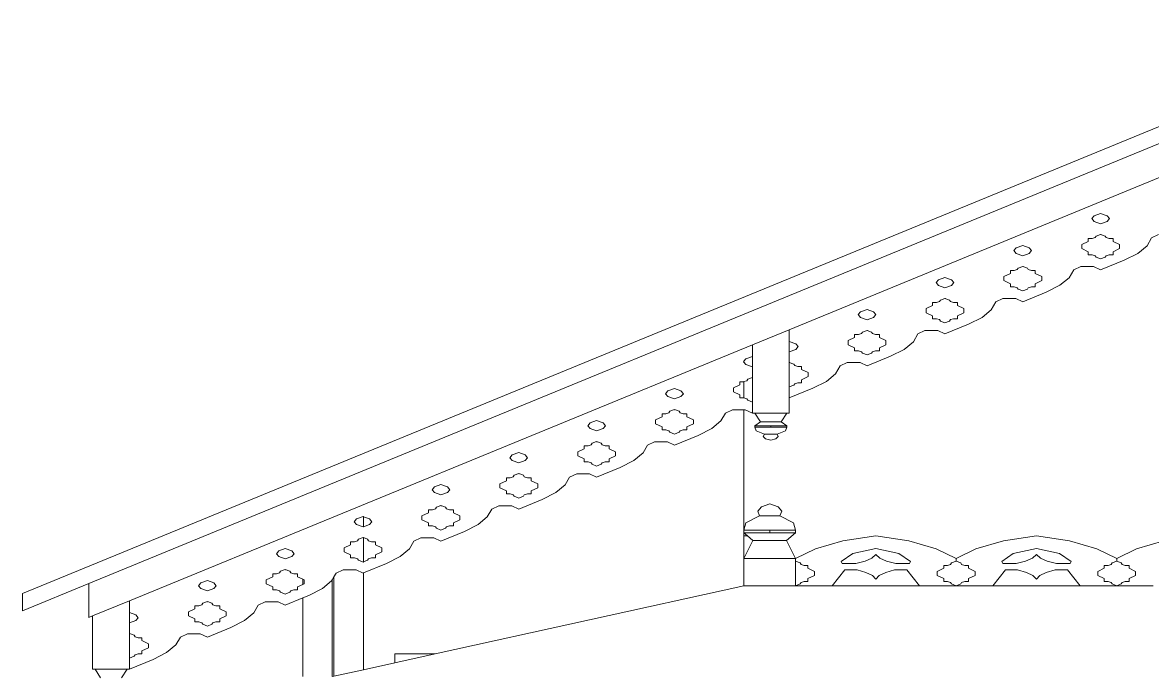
# Model space of a CAD drawing. Header units: inches. Extents: x 16.2 to 49.2, y 7.1 to 20.7.
# Drawn here: x 26.191 to 30.164, y 18.121 to 20.42 of the extents above; entities that cross this region are included whole.
import ezdxf

# ---------------------------------------------------------------- set-up
doc = ezdxf.new("R2010")
doc.units = ezdxf.units.IN
doc.header["$MEASUREMENT"] = 0
doc.layers.add('0inne_gulv', color=252, linetype='Continuous', lineweight=13)

# ---------------------------------------------------------------- blocks, each defined once
blk = doc.blocks.new('DEREK SMALL HOUSE fr')
for p, q in [((-2.6391, 2.2202), (-7.525, 0.2127)), ((-7.2917, 0.2487), (-2.5484, 2.1976)), ((-2.6391, 2.0405), (-4.8294, 1.1406)), ((-3.7654, 1.5311), (-3.7571, 1.5413)), ((-3.7571, 1.521), (-3.7654, 1.5311)), ((-3.7571, 1.5413), (-3.7343, 1.5491)), ((-3.7343, 1.5132), (-3.7571, 1.521)), ((-3.7343, 1.5491), (-3.7114, 1.5413)), ((-3.7114, 1.521), (-3.7343, 1.5132)), ((-3.7114, 1.5413), (-3.7032, 1.5311)), ((-3.7032, 1.5311), (-3.7114, 1.521)), ((-3.7503, 1.4696), (-3.7343, 1.4758)), ((-3.7182, 1.4696), (-3.7343, 1.4758)), ((-3.7326, 1.4751), (-3.7343, 1.4751)), ((-3.5554, 1.4634), (-3.5306, 1.4751)), ((-4.0309, 1.4288), (-4.008, 1.4366)), ((-4.008, 1.4366), (-3.9852, 1.4288)), ((-3.778, 1.4506), (-3.8008, 1.4397)), ((-3.8008, 1.4397), (-3.8008, 1.4255)), ((-3.778, 1.4609), (-3.7644, 1.461)), ((-3.778, 1.4506), (-3.778, 1.4609)), ((-3.7644, 1.461), (-3.7537, 1.4644)), ((-3.7537, 1.4644), (-3.7503, 1.4696)), ((-3.7148, 1.4644), (-3.7182, 1.4696)), ((-3.7041, 1.461), (-3.7148, 1.4644)), ((-3.6906, 1.4609), (-3.7041, 1.461)), ((-3.6906, 1.4506), (-3.6906, 1.4609)), ((-3.6906, 1.4506), (-3.6678, 1.4397)), ((-3.6678, 1.4397), (-3.6678, 1.4255)), ((-3.6036, 1.409), (-3.5711, 1.4355)), ((-3.5711, 1.4355), (-3.5554, 1.4634)), ((-4.0391, 1.4187), (-4.0309, 1.4288)), ((-4.0309, 1.4085), (-4.0391, 1.4187)), ((-4.008, 1.4007), (-4.0309, 1.4085)), ((-3.9852, 1.4085), (-4.008, 1.4007)), ((-3.9852, 1.4288), (-3.9769, 1.4187)), ((-3.9769, 1.4187), (-3.9852, 1.4085)), ((-3.8008, 1.4255), (-3.778, 1.4146)), ((-3.778, 1.4146), (-3.778, 1.4043)), ((-3.778, 1.4043), (-3.7644, 1.4042)), ((-3.7644, 1.4042), (-3.7537, 1.4008)), ((-3.7537, 1.4008), (-3.7503, 1.3956)), ((-3.7503, 1.3956), (-3.7343, 1.3894)), ((-3.7182, 1.3956), (-3.7343, 1.3894)), ((-3.7148, 1.4008), (-3.7182, 1.3956)), ((-3.7041, 1.4042), (-3.7148, 1.4008)), ((-3.6906, 1.4043), (-3.7041, 1.4042)), ((-3.6678, 1.4255), (-3.6906, 1.4146)), ((-3.6906, 1.4146), (-3.6906, 1.4043)), ((-3.6515, 1.3849), (-3.6036, 1.409)), ((-4.0382, 1.3485), (-4.0275, 1.3519)), ((-4.0275, 1.3519), (-4.0241, 1.3571)), ((-4.0241, 1.3571), (-4.008, 1.3633)), ((-3.992, 1.3571), (-4.008, 1.3633)), ((-4.0064, 1.3626), (-4.008, 1.3626)), ((-3.9886, 1.3519), (-3.992, 1.3571)), ((-3.9779, 1.3485), (-3.9886, 1.3519)), ((-3.8449, 1.323), (-3.8291, 1.3509)), ((-3.8291, 1.3509), (-3.8044, 1.3626)), ((-3.8044, 1.3626), (-3.759, 1.3626)), ((-3.759, 1.3626), (-3.7343, 1.3509)), ((-3.6515, 1.3849), (-3.7343, 1.3509)), ((-4.3129, 1.3062), (-4.3047, 1.3164)), ((-4.3047, 1.3164), (-4.2818, 1.3241)), ((-4.2818, 1.3241), (-4.259, 1.3164)), ((-4.259, 1.3164), (-4.2507, 1.3062)), ((-4.0517, 1.3381), (-4.0745, 1.3272)), ((-4.0745, 1.3272), (-4.0745, 1.313)), ((-4.0745, 1.313), (-4.0517, 1.3022)), ((-4.0517, 1.3484), (-4.0382, 1.3485)), ((-4.0517, 1.3381), (-4.0517, 1.3484)), ((-3.9643, 1.3484), (-3.9779, 1.3485)), ((-3.9643, 1.3381), (-3.9643, 1.3484)), ((-3.9643, 1.3381), (-3.9415, 1.3272)), ((-3.9415, 1.313), (-3.9643, 1.3022)), ((-3.9415, 1.3272), (-3.9415, 1.313)), ((-3.8773, 1.2966), (-3.8449, 1.323)), ((-4.3047, 1.296), (-4.3129, 1.3062)), ((-4.2818, 1.2882), (-4.3047, 1.296)), ((-4.259, 1.296), (-4.2818, 1.2882)), ((-4.2507, 1.3062), (-4.259, 1.296)), ((-4.0517, 1.3022), (-4.0517, 1.2918)), ((-4.0517, 1.2918), (-4.0382, 1.2917)), ((-4.0382, 1.2917), (-4.0275, 1.2883)), ((-4.0275, 1.2883), (-4.0241, 1.2831)), ((-4.0241, 1.2831), (-4.008, 1.277)), ((-3.992, 1.2831), (-4.008, 1.277)), ((-3.9253, 1.2724), (-4.008, 1.2384)), ((-3.9886, 1.2883), (-3.992, 1.2831)), ((-3.9779, 1.2917), (-3.9886, 1.2883)), ((-3.9643, 1.2918), (-3.9779, 1.2917)), ((-3.9643, 1.3022), (-3.9643, 1.2918)), ((-3.9253, 1.2724), (-3.8773, 1.2966)), ((-4.3255, 1.2256), (-4.3255, 1.236)), ((-4.3255, 1.236), (-4.3119, 1.236)), ((-4.3119, 1.236), (-4.3013, 1.2394)), ((-4.3013, 1.2394), (-4.2979, 1.2447)), ((-4.2979, 1.2447), (-4.2818, 1.2508)), ((-4.2658, 1.2447), (-4.2818, 1.2508)), ((-4.2802, 1.2502), (-4.2818, 1.2502)), ((-4.2623, 1.2394), (-4.2658, 1.2447)), ((-4.2517, 1.236), (-4.2623, 1.2394)), ((-4.2381, 1.236), (-4.2517, 1.236)), ((-4.2381, 1.2256), (-4.2381, 1.236)), ((-4.1187, 1.2105), (-4.1029, 1.2384)), ((-4.1029, 1.2384), (-4.0782, 1.2502)), ((-4.0782, 1.2502), (-4.0328, 1.2502)), ((-4.0328, 1.2502), (-4.008, 1.2384)), ((-4.5867, 1.1937), (-4.5784, 1.2039)), ((-4.5784, 1.1835), (-4.5867, 1.1937)), ((-4.5784, 1.2039), (-4.5556, 1.2117)), ((-4.5556, 1.2117), (-4.5327, 1.2039)), ((-4.5327, 1.2039), (-4.5245, 1.1937)), ((-4.5245, 1.1937), (-4.5327, 1.1835)), ((-4.3255, 1.2256), (-4.3483, 1.2147)), ((-4.3483, 1.2147), (-4.3483, 1.2005)), ((-4.3483, 1.2005), (-4.3255, 1.1897)), ((-4.2381, 1.2256), (-4.2153, 1.2147)), ((-4.2153, 1.2005), (-4.2381, 1.1897)), ((-4.2153, 1.2147), (-4.2153, 1.2005)), ((-4.1511, 1.1841), (-4.1187, 1.2105)), ((-4.5556, 1.1757), (-4.5784, 1.1835)), ((-4.5327, 1.1835), (-4.5556, 1.1757)), ((-4.3255, 1.1897), (-4.3255, 1.1793)), ((-4.3255, 1.1793), (-4.3119, 1.1792)), ((-4.3119, 1.1792), (-4.3013, 1.1759)), ((-4.3013, 1.1759), (-4.2979, 1.1706)), ((-4.2979, 1.1706), (-4.2818, 1.1645)), ((-4.2658, 1.1706), (-4.2818, 1.1645)), ((-4.1991, 1.1599), (-4.2818, 1.1259)), ((-4.2623, 1.1759), (-4.2658, 1.1706)), ((-4.2517, 1.1792), (-4.2623, 1.1759)), ((-4.2381, 1.1793), (-4.2517, 1.1792)), ((-4.2381, 1.1897), (-4.2381, 1.1793)), ((-4.1991, 1.1599), (-4.1511, 1.1841)), ((-4.8294, 1.1406), (-4.959, 1.0873)), ((-4.8294, 1.0992), (-4.8294, 1.1406)), ((-4.5993, 1.1131), (-4.6221, 1.1022)), ((-4.5993, 1.1235), (-4.5857, 1.1236)), ((-4.5993, 1.1131), (-4.5993, 1.1235)), ((-4.5857, 1.1236), (-4.5751, 1.1269)), ((-4.5751, 1.1269), (-4.5716, 1.1322)), ((-4.5716, 1.1322), (-4.5556, 1.1383)), ((-4.5395, 1.1322), (-4.5556, 1.1383)), ((-4.554, 1.1377), (-4.5556, 1.1377)), ((-4.5361, 1.1269), (-4.5395, 1.1322)), ((-4.5255, 1.1236), (-4.5361, 1.1269)), ((-4.5119, 1.1235), (-4.5255, 1.1236)), ((-4.5119, 1.1131), (-4.5119, 1.1235)), ((-4.5119, 1.1131), (-4.4891, 1.1022)), ((-4.3925, 1.0981), (-4.3767, 1.1259)), ((-4.3767, 1.1259), (-4.352, 1.1377)), ((-4.352, 1.1377), (-4.3065, 1.1377)), ((-4.3065, 1.1377), (-4.2818, 1.1259)), ((-4.959, 1.0873), (-7.1492, 0.1874)), ((-4.959, 1.0873), (-4.959, 1.0459)), ((-4.8294, 1.0992), (-4.8065, 1.0914)), ((-4.8294, 1.0632), (-4.8294, 1.0992)), ((-4.8065, 1.0914), (-4.7983, 1.0812)), ((-4.7983, 1.0812), (-4.8065, 1.071)), ((-4.6221, 1.1022), (-4.6221, 1.088)), ((-4.6221, 1.088), (-4.5993, 1.0772)), ((-4.5993, 1.0772), (-4.5993, 1.0668)), ((-4.4891, 1.088), (-4.5119, 1.0772)), ((-4.5119, 1.0772), (-4.5119, 1.0668)), ((-4.4891, 1.1022), (-4.4891, 1.088)), ((-4.4249, 1.0716), (-4.3925, 1.0981)), ((-4.9886, 1.0298), (-4.9818, 1.0381)), ((-4.9818, 1.0381), (-4.959, 1.0459)), ((-4.959, 1.0459), (-4.959, 1.01)), ((-4.8065, 1.071), (-4.8294, 1.0632)), ((-4.8294, 1.0258), (-4.8294, 1.0632)), ((-4.5993, 1.0668), (-4.5857, 1.0667)), ((-4.5857, 1.0667), (-4.5751, 1.0634)), ((-4.5751, 1.0634), (-4.5716, 1.0581)), ((-4.5716, 1.0581), (-4.5556, 1.052)), ((-4.5395, 1.0581), (-4.5556, 1.052)), ((-4.4728, 1.0474), (-4.5556, 1.0134)), ((-4.5361, 1.0634), (-4.5395, 1.0581)), ((-4.5255, 1.0667), (-4.5361, 1.0634)), ((-4.5119, 1.0668), (-4.5255, 1.0667)), ((-4.4728, 1.0474), (-4.4249, 1.0716)), ((-4.9901, 1.0279), (-4.9886, 1.0298)), ((-4.9886, 1.0261), (-4.9901, 1.0279)), ((-4.9886, 1.0261), (-4.9886, 1.0298)), ((-4.9818, 1.0178), (-4.9886, 1.0261)), ((-4.959, 1.01), (-4.9818, 1.0178)), ((-4.959, 1.01), (-4.959, 0.9726)), ((-4.8294, 0.9395), (-4.8294, 1.0258)), ((-4.8133, 1.0197), (-4.8294, 1.0258)), ((-4.8277, 1.0252), (-4.8294, 1.0252)), ((-4.8099, 1.0144), (-4.8133, 1.0197)), ((-4.7992, 1.0111), (-4.8099, 1.0144)), ((-4.7857, 1.011), (-4.7992, 1.0111)), ((-4.7857, 1.0006), (-4.7857, 1.011)), ((-4.7857, 1.0006), (-4.7629, 0.9897)), ((-4.6662, 0.9856), (-4.6505, 1.0134)), ((-4.6505, 1.0134), (-4.6257, 1.0252)), ((-4.6257, 1.0252), (-4.5803, 1.0252)), ((-4.5803, 1.0252), (-4.5556, 1.0134)), ((-5.0027, 0.9577), (-4.9891, 0.9578)), ((-5.0027, 0.9474), (-5.0027, 0.9577)), ((-4.9891, 0.9578), (-4.9886, 0.958)), ((-4.9886, 0.958), (-4.9784, 0.9612)), ((-4.9886, 0.9008), (-4.9886, 0.958)), ((-4.9784, 0.9612), (-4.975, 0.9664)), ((-4.975, 0.9664), (-4.959, 0.9726)), ((-4.959, 0.9726), (-4.959, 0.8862)), ((-4.7992, 0.9542), (-4.8099, 0.9509)), ((-4.7857, 0.9543), (-4.7992, 0.9542)), ((-4.7629, 0.9756), (-4.7857, 0.9647)), ((-4.7857, 0.9647), (-4.7857, 0.9543)), ((-4.7629, 0.9897), (-4.7629, 0.9756)), ((-4.7466, 0.935), (-4.6987, 0.9591)), ((-4.6987, 0.9591), (-4.6662, 0.9856)), ((-5.2638, 0.9155), (-5.2556, 0.9256)), ((-5.2556, 0.9053), (-5.2638, 0.9155)), ((-5.2556, 0.9256), (-5.2327, 0.9334)), ((-5.2327, 0.9334), (-5.2099, 0.9256)), ((-5.2099, 0.9256), (-5.2016, 0.9155)), ((-5.2016, 0.9155), (-5.2099, 0.9053)), ((-5.0027, 0.9474), (-5.0255, 0.9365)), ((-5.0255, 0.9365), (-5.0255, 0.9223)), ((-5.0255, 0.9223), (-5.0027, 0.9114)), ((-4.8133, 0.9456), (-4.8294, 0.9395)), ((-4.8294, 0.901), (-4.8294, 0.9395)), ((-4.7466, 0.935), (-4.8294, 0.901)), ((-4.8099, 0.9509), (-4.8133, 0.9456)), ((-5.2327, 0.8975), (-5.2556, 0.9053)), ((-5.2099, 0.9053), (-5.2327, 0.8975)), ((-5.0027, 0.9114), (-5.0027, 0.9011)), ((-5.0027, 0.9011), (-4.9891, 0.901)), ((-4.9891, 0.901), (-4.9886, 0.9008)), ((-4.9886, 0.9008), (-4.9784, 0.8976)), ((-4.9784, 0.8976), (-4.975, 0.8924)), ((-4.975, 0.8924), (-4.959, 0.8862)), ((-4.959, 0.8862), (-4.959, 0.8477)), ((-4.8294, 0.8477), (-4.8294, 0.901)), ((-5.2764, 0.8349), (-5.2992, 0.824)), ((-5.2764, 0.8349), (-5.2764, 0.8453)), ((-5.2764, 0.8453), (-5.2629, 0.8453)), ((-5.2629, 0.8453), (-5.2522, 0.8487)), ((-5.2522, 0.8487), (-5.2488, 0.8539)), ((-5.2488, 0.8539), (-5.2327, 0.8601)), ((-5.2167, 0.8539), (-5.2327, 0.8601)), ((-5.2311, 0.8594), (-5.2327, 0.8594)), ((-5.2133, 0.8487), (-5.2167, 0.8539)), ((-5.2026, 0.8453), (-5.2133, 0.8487)), ((-5.189, 0.8453), (-5.2026, 0.8453)), ((-5.189, 0.8349), (-5.189, 0.8453)), ((-5.189, 0.8349), (-5.1662, 0.824)), ((-5.0696, 0.8198), (-5.0539, 0.8477)), ((-5.0539, 0.8477), (-5.0291, 0.8594)), ((-5.0291, 0.8594), (-4.9886, 0.8594)), ((-4.9886, 0.4354), (-4.9886, 0.8594)), ((-4.9886, 0.8594), (-4.9837, 0.8594)), ((-4.9837, 0.8594), (-4.959, 0.8477)), ((-4.9503, 0.8477), (-4.959, 0.8477)), ((-4.9307, 0.8163), (-4.9503, 0.8477)), ((-4.838, 0.8477), (-4.9503, 0.8477)), ((-4.8576, 0.8163), (-4.838, 0.8477)), ((-4.8294, 0.8477), (-4.838, 0.8477)), ((-5.5376, 0.803), (-5.5294, 0.8132)), ((-5.5294, 0.7928), (-5.5376, 0.803)), ((-5.5294, 0.8132), (-5.5065, 0.8209)), ((-5.5065, 0.8209), (-5.4837, 0.8132)), ((-5.4837, 0.8132), (-5.4754, 0.803)), ((-5.4754, 0.803), (-5.4837, 0.7928)), ((-5.2992, 0.824), (-5.2992, 0.8098)), ((-5.2992, 0.8098), (-5.2764, 0.799)), ((-5.2764, 0.799), (-5.2764, 0.7886)), ((-5.1662, 0.8098), (-5.189, 0.799)), ((-5.189, 0.799), (-5.189, 0.7886)), ((-5.1662, 0.824), (-5.1662, 0.8098)), ((-5.102, 0.7934), (-5.0696, 0.8198)), ((-4.9503, 0.8025), (-4.9307, 0.8163)), ((-4.9503, 0.7983), (-4.9503, 0.8025)), ((-4.8942, 0.8025), (-4.9503, 0.8025)), ((-4.946, 0.7854), (-4.9503, 0.7983)), ((-4.8942, 0.7983), (-4.9503, 0.7983)), ((-4.9307, 0.8163), (-4.8576, 0.8163)), ((-4.838, 0.8025), (-4.8942, 0.8025)), ((-4.8942, 0.7983), (-4.8942, 0.8025)), ((-4.838, 0.7983), (-4.8942, 0.7983)), ((-4.838, 0.8025), (-4.8576, 0.8163)), ((-4.8424, 0.7854), (-4.838, 0.7983)), ((-4.838, 0.7983), (-4.838, 0.8025)), ((-5.5065, 0.785), (-5.5294, 0.7928)), ((-5.4837, 0.7928), (-5.5065, 0.785)), ((-5.2764, 0.7886), (-5.2629, 0.7885)), ((-5.2629, 0.7885), (-5.2522, 0.7851)), ((-5.2522, 0.7851), (-5.2488, 0.7799)), ((-5.2488, 0.7799), (-5.2327, 0.7738)), ((-5.2167, 0.7799), (-5.2327, 0.7738)), ((-5.15, 0.7692), (-5.2327, 0.7352)), ((-5.2133, 0.7851), (-5.2167, 0.7799)), ((-5.2026, 0.7885), (-5.2133, 0.7851)), ((-5.189, 0.7886), (-5.2026, 0.7885)), ((-5.15, 0.7692), (-5.102, 0.7934)), ((-4.9162, 0.7729), (-4.946, 0.7854)), ((-4.9204, 0.7648), (-4.9162, 0.7729)), ((-4.9123, 0.757), (-4.9204, 0.7648)), ((-4.9162, 0.7729), (-4.8722, 0.7729)), ((-4.8942, 0.7519), (-4.9123, 0.757)), ((-4.8942, 0.7519), (-4.8761, 0.757)), ((-4.8761, 0.757), (-4.868, 0.7648)), ((-4.8722, 0.7729), (-4.8424, 0.7854)), ((-4.868, 0.7648), (-4.8722, 0.7729)), ((-5.5502, 0.7224), (-5.573, 0.7115)), ((-5.5502, 0.7224), (-5.5502, 0.7328)), ((-5.5502, 0.7328), (-5.5367, 0.7328)), ((-5.5367, 0.7328), (-5.526, 0.7362)), ((-5.526, 0.7362), (-5.5226, 0.7415)), ((-5.5226, 0.7415), (-5.5065, 0.7476)), ((-5.4905, 0.7415), (-5.5065, 0.7476)), ((-5.5049, 0.747), (-5.5065, 0.747)), ((-5.4871, 0.7362), (-5.4905, 0.7415)), ((-5.4764, 0.7328), (-5.4871, 0.7362)), ((-5.4628, 0.7328), (-5.4764, 0.7328)), ((-5.4628, 0.7224), (-5.4628, 0.7328)), ((-5.4628, 0.7224), (-5.44, 0.7115)), ((-5.3434, 0.7073), (-5.3276, 0.7352)), ((-5.3276, 0.7352), (-5.3029, 0.747)), ((-5.3029, 0.747), (-5.2575, 0.747)), ((-5.2575, 0.747), (-5.2327, 0.7352)), ((-5.8114, 0.6905), (-5.8031, 0.7007)), ((-5.8031, 0.6803), (-5.8114, 0.6905)), ((-5.8031, 0.7007), (-5.7803, 0.7085)), ((-5.7803, 0.6725), (-5.8031, 0.6803)), ((-5.7803, 0.7085), (-5.7575, 0.7007)), ((-5.7575, 0.6803), (-5.7803, 0.6725)), ((-5.7575, 0.7007), (-5.7492, 0.6905)), ((-5.7492, 0.6905), (-5.7575, 0.6803)), ((-5.573, 0.7115), (-5.573, 0.6973)), ((-5.573, 0.6973), (-5.5502, 0.6865)), ((-5.5502, 0.6865), (-5.5502, 0.6761)), ((-5.5502, 0.6761), (-5.5367, 0.676)), ((-5.5367, 0.676), (-5.526, 0.6727)), ((-5.4764, 0.676), (-5.4871, 0.6727)), ((-5.4628, 0.6761), (-5.4764, 0.676)), ((-5.44, 0.6973), (-5.4628, 0.6865)), ((-5.4628, 0.6865), (-5.4628, 0.6761)), ((-5.44, 0.7115), (-5.44, 0.6973)), ((-5.4238, 0.6567), (-5.3758, 0.6809)), ((-5.3758, 0.6809), (-5.3434, 0.7073)), ((-5.526, 0.6727), (-5.5226, 0.6674)), ((-5.5226, 0.6674), (-5.5065, 0.6613)), ((-5.4905, 0.6674), (-5.5065, 0.6613)), ((-5.4238, 0.6567), (-5.5065, 0.6227)), ((-5.4871, 0.6727), (-5.4905, 0.6674)), ((-6.0769, 0.5882), (-6.0541, 0.596)), ((-6.0541, 0.596), (-6.0312, 0.5882)), ((-5.824, 0.6099), (-5.8468, 0.599)), ((-5.8468, 0.599), (-5.8468, 0.5848)), ((-5.824, 0.6203), (-5.8104, 0.6204)), ((-5.824, 0.6099), (-5.824, 0.6203)), ((-5.8104, 0.6204), (-5.7998, 0.6237)), ((-5.7998, 0.6237), (-5.7963, 0.629)), ((-5.7963, 0.629), (-5.7803, 0.6351)), ((-5.7642, 0.629), (-5.7803, 0.6351)), ((-5.7787, 0.6345), (-5.7803, 0.6345)), ((-5.7608, 0.6237), (-5.7642, 0.629)), ((-5.7502, 0.6204), (-5.7608, 0.6237)), ((-5.7366, 0.6203), (-5.7502, 0.6204)), ((-5.7366, 0.6099), (-5.7366, 0.6203)), ((-5.7366, 0.6099), (-5.7138, 0.599)), ((-5.7138, 0.599), (-5.7138, 0.5848)), ((-5.6172, 0.5949), (-5.6014, 0.6227)), ((-5.6014, 0.6227), (-5.5767, 0.6345)), ((-5.5767, 0.6345), (-5.5313, 0.6345)), ((-5.5313, 0.6345), (-5.5065, 0.6227)), ((-6.0852, 0.578), (-6.0769, 0.5882)), ((-6.0769, 0.5678), (-6.0852, 0.578)), ((-6.0541, 0.56), (-6.0769, 0.5678)), ((-6.0312, 0.5678), (-6.0541, 0.56)), ((-6.0312, 0.5882), (-6.023, 0.578)), ((-6.023, 0.578), (-6.0312, 0.5678)), ((-5.8468, 0.5848), (-5.824, 0.574)), ((-5.824, 0.574), (-5.824, 0.5636)), ((-5.824, 0.5636), (-5.8104, 0.5635)), ((-5.8104, 0.5635), (-5.7998, 0.5602)), ((-5.7998, 0.5602), (-5.7963, 0.5549)), ((-5.7608, 0.5602), (-5.7642, 0.5549)), ((-5.7502, 0.5635), (-5.7608, 0.5602)), ((-5.7366, 0.5636), (-5.7502, 0.5635)), ((-5.7138, 0.5848), (-5.7366, 0.574)), ((-5.7366, 0.574), (-5.7366, 0.5636)), ((-5.6975, 0.5442), (-5.6496, 0.5684)), ((-5.6496, 0.5684), (-5.6172, 0.5949)), ((-6.0735, 0.5112), (-6.0701, 0.5165)), ((-6.0701, 0.5165), (-6.0541, 0.5226)), ((-6.038, 0.5165), (-6.0541, 0.5226)), ((-6.0525, 0.522), (-6.0541, 0.522)), ((-6.0346, 0.5112), (-6.038, 0.5165)), ((-5.8752, 0.5102), (-5.8505, 0.522)), ((-5.8505, 0.522), (-5.805, 0.522)), ((-5.805, 0.522), (-5.7803, 0.5102)), ((-5.7963, 0.5549), (-5.7803, 0.5488)), ((-5.7642, 0.5549), (-5.7803, 0.5488)), ((-5.6975, 0.5442), (-5.7803, 0.5102)), ((-4.9271, 0.5179), (-4.9402, 0.5024)), ((-4.8978, 0.5282), (-4.9271, 0.5179)), ((-4.8978, 0.5282), (-4.8686, 0.5179)), ((-4.8686, 0.5179), (-4.8555, 0.5024)), ((-6.3507, 0.4757), (-6.3279, 0.4835)), ((-6.3279, 0.4835), (-6.3264, 0.483)), ((-6.3264, 0.448), (-6.3264, 0.483)), ((-6.3264, 0.483), (-6.305, 0.4757)), ((-6.0978, 0.4974), (-6.1206, 0.4865)), ((-6.1206, 0.4865), (-6.1206, 0.4724)), ((-6.0978, 0.5078), (-6.0842, 0.5079)), ((-6.0978, 0.4974), (-6.0978, 0.5078)), ((-6.0842, 0.5079), (-6.0735, 0.5112)), ((-6.0239, 0.5079), (-6.0346, 0.5112)), ((-6.0104, 0.5078), (-6.0239, 0.5079)), ((-6.0104, 0.4974), (-6.0104, 0.5078)), ((-6.0104, 0.4974), (-5.9876, 0.4865)), ((-5.9876, 0.4865), (-5.9876, 0.4724)), ((-5.9234, 0.4559), (-5.8909, 0.4824)), ((-5.8909, 0.4824), (-5.8752, 0.5102)), ((-4.9334, 0.4861), (-4.9816, 0.4612)), ((-4.9402, 0.5024), (-4.9334, 0.4861)), ((-4.9334, 0.4861), (-4.8623, 0.4861)), ((-4.8555, 0.5024), (-4.8623, 0.4861)), ((-4.8623, 0.4861), (-4.8141, 0.4612)), ((-6.359, 0.4655), (-6.3507, 0.4757)), ((-6.3507, 0.4553), (-6.359, 0.4655)), ((-6.3279, 0.4475), (-6.3507, 0.4553)), ((-6.3264, 0.448), (-6.3279, 0.4475)), ((-6.305, 0.4553), (-6.3264, 0.448)), ((-6.305, 0.4757), (-6.2967, 0.4655)), ((-6.2967, 0.4655), (-6.305, 0.4553)), ((-6.1206, 0.4724), (-6.0978, 0.4615)), ((-6.0978, 0.4615), (-6.0978, 0.4511)), ((-6.0978, 0.4511), (-6.0842, 0.451)), ((-6.0842, 0.451), (-6.0735, 0.4477)), ((-6.0735, 0.4477), (-6.0701, 0.4424)), ((-6.0701, 0.4424), (-6.0541, 0.4363)), ((-6.038, 0.4424), (-6.0541, 0.4363)), ((-6.0346, 0.4477), (-6.038, 0.4424)), ((-6.0239, 0.451), (-6.0346, 0.4477)), ((-6.0104, 0.4511), (-6.0239, 0.451)), ((-5.9876, 0.4724), (-6.0104, 0.4615)), ((-6.0104, 0.4615), (-6.0104, 0.4511)), ((-5.9713, 0.4318), (-5.9234, 0.4559)), ((-4.9816, 0.4612), (-4.9886, 0.4354)), ((-4.8141, 0.4612), (-4.8071, 0.4354)), ((-6.358, 0.3954), (-6.3473, 0.3987)), ((-6.3473, 0.3987), (-6.3439, 0.404)), ((-6.3439, 0.404), (-6.3279, 0.4101)), ((-6.3264, 0.4096), (-6.3279, 0.4101)), ((-6.3262, 0.4095), (-6.3279, 0.4095)), ((-6.3264, 0.3244), (-6.3264, 0.4096)), ((-6.3118, 0.404), (-6.3264, 0.4096)), ((-6.3084, 0.3987), (-6.3118, 0.404)), ((-6.2977, 0.3954), (-6.3084, 0.3987)), ((-6.1647, 0.3699), (-6.149, 0.3978)), ((-6.149, 0.3978), (-6.1242, 0.4095)), ((-6.1242, 0.4095), (-6.0788, 0.4095)), ((-6.0788, 0.4095), (-6.0541, 0.3978)), ((-5.9713, 0.4318), (-6.0541, 0.3978)), ((-4.9886, 0.4354), (-4.9886, 0.427)), ((-4.8978, 0.4354), (-4.9886, 0.4354)), ((-4.8978, 0.427), (-4.9886, 0.427)), ((-4.9886, 0.4164), (-4.9886, 0.427)), ((-4.9886, 0.427), (-4.9764, 0.4164)), ((-4.9764, 0.4164), (-4.9886, 0.4164)), ((-4.9886, 0.3365), (-4.9886, 0.4164)), ((-4.9569, 0.3994), (-4.9886, 0.3365)), ((-4.9764, 0.4164), (-4.9569, 0.3994)), ((-4.9569, 0.3994), (-4.8388, 0.3994)), ((-4.8071, 0.4354), (-4.8978, 0.4354)), ((-4.8978, 0.4354), (-4.8978, 0.427)), ((-4.8071, 0.427), (-4.8978, 0.427)), ((-4.8071, 0.427), (-4.8388, 0.3994)), ((-4.8388, 0.3994), (-4.8071, 0.3365)), ((-4.8071, 0.4354), (-4.8071, 0.427)), ((-4.7375, 0.3707), (-4.6411, 0.3979)), ((-4.6411, 0.3979), (-4.5248, 0.4164)), ((-4.4085, 0.3979), (-4.5248, 0.4164)), ((-4.3121, 0.3707), (-4.4085, 0.3979)), ((-4.1728, 0.3707), (-4.0764, 0.3979)), ((-4.0764, 0.3979), (-3.9601, 0.4164)), ((-3.8438, 0.3979), (-3.9601, 0.4164)), ((-3.7474, 0.3707), (-3.8438, 0.3979)), ((-3.6081, 0.3707), (-3.5118, 0.3979)), ((-6.6327, 0.353), (-6.6245, 0.3632)), ((-6.6245, 0.3632), (-6.6016, 0.371)), ((-6.6016, 0.371), (-6.5788, 0.3632)), ((-6.5788, 0.3632), (-6.5705, 0.353)), ((-6.3716, 0.3849), (-6.3943, 0.3741)), ((-6.3943, 0.3741), (-6.3943, 0.3599)), ((-6.3943, 0.3599), (-6.3716, 0.349)), ((-6.3716, 0.3953), (-6.358, 0.3954)), ((-6.3716, 0.3849), (-6.3716, 0.3953)), ((-6.2842, 0.3953), (-6.2977, 0.3954)), ((-6.2842, 0.3849), (-6.2842, 0.3953)), ((-6.2842, 0.3849), (-6.2614, 0.3741)), ((-6.2614, 0.3599), (-6.2842, 0.349)), ((-6.2614, 0.3741), (-6.2614, 0.3599)), ((-6.1972, 0.3434), (-6.1647, 0.3699)), ((-4.7375, 0.3707), (-4.8071, 0.3365)), ((-4.6062, 0.3543), (-4.5248, 0.3717)), ((-4.4434, 0.3543), (-4.5248, 0.3717)), ((-4.2425, 0.3365), (-4.3121, 0.3707)), ((-4.1728, 0.3707), (-4.2425, 0.3365)), ((-4.0416, 0.3543), (-3.9601, 0.3717)), ((-3.8787, 0.3543), (-3.9601, 0.3717)), ((-3.6778, 0.3365), (-3.7474, 0.3707)), ((-3.6081, 0.3707), (-3.6778, 0.3365)), ((-6.6245, 0.3428), (-6.6327, 0.353)), ((-6.6016, 0.3351), (-6.6245, 0.3428)), ((-6.5788, 0.3428), (-6.6016, 0.3351)), ((-6.5705, 0.353), (-6.5788, 0.3428)), ((-6.3716, 0.349), (-6.3716, 0.3386)), ((-6.3716, 0.3386), (-6.358, 0.3385)), ((-6.358, 0.3385), (-6.3473, 0.3352)), ((-6.3473, 0.3352), (-6.3439, 0.3299)), ((-6.3439, 0.3299), (-6.3279, 0.3238)), ((-6.3264, 0.3244), (-6.3279, 0.3238)), ((-6.3118, 0.3299), (-6.3264, 0.3244)), ((-6.2451, 0.3193), (-6.3264, 0.2859)), ((-6.3084, 0.3352), (-6.3118, 0.3299)), ((-6.2977, 0.3385), (-6.3084, 0.3352)), ((-6.2842, 0.3386), (-6.2977, 0.3385)), ((-6.2842, 0.349), (-6.2842, 0.3386)), ((-6.2451, 0.3193), (-6.1972, 0.3434)), ((-4.9886, 0.2407), (-4.9886, 0.3365)), ((-4.9886, 0.3365), (-4.8071, 0.3365)), ((-4.8071, 0.3365), (-4.8071, 0.327)), ((-4.7911, 0.3209), (-4.8071, 0.327)), ((-4.8071, 0.2407), (-4.8071, 0.327)), ((-4.7877, 0.3156), (-4.7911, 0.3209)), ((-4.6464, 0.3263), (-4.6062, 0.3543)), ((-4.6431, 0.3184), (-4.6464, 0.3263)), ((-4.6431, 0.3184), (-4.5956, 0.3184)), ((-4.5956, 0.3184), (-4.5628, 0.3269)), ((-4.5628, 0.3269), (-4.5386, 0.3379)), ((-4.5386, 0.3379), (-4.5248, 0.3504)), ((-4.511, 0.3379), (-4.5248, 0.3504)), ((-4.4868, 0.3269), (-4.511, 0.3379)), ((-4.454, 0.3184), (-4.4868, 0.3269)), ((-4.454, 0.3184), (-4.4065, 0.3184)), ((-4.4032, 0.3263), (-4.4434, 0.3543)), ((-4.4065, 0.3184), (-4.4032, 0.3263)), ((-4.2619, 0.3156), (-4.2585, 0.3209)), ((-4.2585, 0.3209), (-4.2425, 0.327)), ((-4.2425, 0.3365), (-4.2425, 0.327)), ((-4.2264, 0.3209), (-4.2425, 0.327)), ((-4.223, 0.3156), (-4.2264, 0.3209)), ((-4.0817, 0.3263), (-4.0416, 0.3543)), ((-4.0784, 0.3184), (-4.0817, 0.3263)), ((-4.0784, 0.3184), (-4.0309, 0.3184)), ((-4.0309, 0.3184), (-3.9981, 0.3269)), ((-3.9981, 0.3269), (-3.9739, 0.3379)), ((-3.9739, 0.3379), (-3.9601, 0.3504)), ((-3.9463, 0.3379), (-3.9601, 0.3504)), ((-3.9221, 0.3269), (-3.9463, 0.3379)), ((-3.8893, 0.3184), (-3.9221, 0.3269)), ((-3.8893, 0.3184), (-3.8418, 0.3184)), ((-3.8385, 0.3263), (-3.8787, 0.3543)), ((-3.8418, 0.3184), (-3.8385, 0.3263)), ((-3.6972, 0.3156), (-3.6938, 0.3209)), ((-3.6938, 0.3209), (-3.6778, 0.327)), ((-3.6778, 0.3365), (-3.6778, 0.327)), ((-3.6617, 0.3209), (-3.6778, 0.327)), ((-3.6583, 0.3156), (-3.6617, 0.3209)), ((-6.6453, 0.2828), (-6.6318, 0.2829)), ((-6.6453, 0.2724), (-6.6453, 0.2828)), ((-6.6318, 0.2829), (-6.6211, 0.2862)), ((-6.6211, 0.2862), (-6.6177, 0.2915)), ((-6.6177, 0.2915), (-6.6016, 0.2976)), ((-6.5856, 0.2915), (-6.6016, 0.2976)), ((-6.6, 0.297), (-6.6016, 0.297)), ((-6.5822, 0.2862), (-6.5856, 0.2915)), ((-6.5715, 0.2829), (-6.5822, 0.2862)), ((-6.5579, 0.2828), (-6.5715, 0.2829)), ((-6.5579, 0.2724), (-6.5579, 0.2828)), ((-6.4301, 0.2723), (-6.4227, 0.2853)), ((-6.4227, 0.2853), (-6.398, 0.297)), ((-6.398, 0.297), (-6.3526, 0.297)), ((-6.3526, 0.297), (-6.3279, 0.2853)), ((-6.3264, 0.2859), (-6.3279, 0.2853)), ((-6.3264, -0.0545), (-6.3264, 0.2859)), ((-4.777, 0.3122), (-4.7877, 0.3156)), ((-4.7634, 0.3122), (-4.777, 0.3122)), ((-4.7634, 0.3018), (-4.7634, 0.3122)), ((-4.7634, 0.3018), (-4.7406, 0.2909)), ((-4.7406, 0.2909), (-4.7406, 0.2767)), ((-4.6337, 0.296), (-4.6785, 0.2407)), ((-4.6337, 0.296), (-4.5909, 0.296)), ((-4.5909, 0.296), (-4.5594, 0.2874)), ((-4.5594, 0.2874), (-4.5368, 0.2764)), ((-4.5127, 0.2764), (-4.4901, 0.2874)), ((-4.4901, 0.2874), (-4.4587, 0.296)), ((-4.4587, 0.296), (-4.4159, 0.296)), ((-4.4159, 0.296), (-4.3711, 0.2407)), ((-4.2862, 0.3018), (-4.3089, 0.2909)), ((-4.3089, 0.2909), (-4.3089, 0.2767)), ((-4.2862, 0.3122), (-4.2726, 0.3122)), ((-4.2862, 0.3018), (-4.2862, 0.3122)), ((-4.2726, 0.3122), (-4.2619, 0.3156)), ((-4.2123, 0.3122), (-4.223, 0.3156)), ((-4.1988, 0.3122), (-4.2123, 0.3122)), ((-4.1988, 0.3018), (-4.1988, 0.3122)), ((-4.1988, 0.3018), (-4.176, 0.2909)), ((-4.176, 0.2909), (-4.176, 0.2767)), ((-4.069, 0.296), (-4.1138, 0.2407)), ((-4.069, 0.296), (-4.0262, 0.296)), ((-4.0262, 0.296), (-3.9948, 0.2874)), ((-3.9948, 0.2874), (-3.9722, 0.2764)), ((-3.9481, 0.2764), (-3.9255, 0.2874)), ((-3.9255, 0.2874), (-3.894, 0.296)), ((-3.894, 0.296), (-3.8513, 0.296)), ((-3.8513, 0.296), (-3.8064, 0.2407)), ((-3.7215, 0.3018), (-3.7443, 0.2909)), ((-3.7443, 0.2909), (-3.7443, 0.2767)), ((-3.7215, 0.3122), (-3.7079, 0.3122)), ((-3.7215, 0.3018), (-3.7215, 0.3122)), ((-3.7079, 0.3122), (-3.6972, 0.3156)), ((-3.6476, 0.3122), (-3.6583, 0.3156)), ((-3.6341, 0.3122), (-3.6476, 0.3122)), ((-3.6341, 0.3018), (-3.6341, 0.3122)), ((-3.6341, 0.3018), (-3.6113, 0.2909)), ((-3.6113, 0.2909), (-3.6113, 0.2767)), ((-7.2917, 0.2487), (-7.525, 0.1528)), ((-7.2917, 0.1289), (-7.2917, 0.2487)), ((-6.9065, 0.2405), (-6.8982, 0.2507)), ((-6.8982, 0.2304), (-6.9065, 0.2405)), ((-6.8982, 0.2507), (-6.8754, 0.2585)), ((-6.8754, 0.2585), (-6.8526, 0.2507)), ((-6.8526, 0.2507), (-6.8443, 0.2405)), ((-6.8443, 0.2405), (-6.8526, 0.2304)), ((-6.6453, 0.2724), (-6.6681, 0.2616)), ((-6.6681, 0.2616), (-6.6681, 0.2474)), ((-6.6681, 0.2474), (-6.6453, 0.2365)), ((-6.5579, 0.2724), (-6.5401, 0.2639)), ((-6.5401, 0.245), (-6.5579, 0.2365)), ((-6.5401, 0.245), (-6.5401, 0.2639)), ((-6.5401, 0.2639), (-6.5351, 0.2616)), ((-6.5351, 0.2474), (-6.5401, 0.245)), ((-6.5351, 0.2616), (-6.5351, 0.2474)), ((-6.4709, 0.2309), (-6.4385, 0.2574)), ((-6.4385, 0.2574), (-6.4364, 0.2611)), ((-6.4364, 0.2611), (-6.4301, 0.2723)), ((-6.4364, -0.0788), (-6.4364, 0.2611)), ((-6.4301, -0.0774), (-6.4301, 0.2723)), ((-4.9886, 0.2407), (-6.0744, 0.0011)), ((-4.9886, 0.2407), (-4.8071, 0.2407)), ((-4.7911, 0.2468), (-4.8071, 0.2407)), ((-4.8071, 0.2407), (-4.6785, 0.2407)), ((-4.7877, 0.2521), (-4.7911, 0.2468)), ((-4.777, 0.2554), (-4.7877, 0.2521)), ((-4.7634, 0.2555), (-4.777, 0.2554)), ((-4.7406, 0.2767), (-4.7634, 0.2659)), ((-4.7634, 0.2659), (-4.7634, 0.2555)), ((-4.6785, 0.2407), (-4.3711, 0.2407)), ((-4.5368, 0.2764), (-4.5248, 0.264)), ((-4.5248, 0.264), (-4.5127, 0.2764)), ((-4.3711, 0.2407), (-4.2425, 0.2407)), ((-4.3089, 0.2767), (-4.2862, 0.2659)), ((-4.2862, 0.2659), (-4.2862, 0.2555)), ((-4.2862, 0.2555), (-4.2726, 0.2554)), ((-4.2726, 0.2554), (-4.2619, 0.2521)), ((-4.2619, 0.2521), (-4.2585, 0.2468)), ((-4.2585, 0.2468), (-4.2425, 0.2407)), ((-4.2264, 0.2468), (-4.2425, 0.2407)), ((-4.2425, 0.2407), (-4.1138, 0.2407)), ((-4.223, 0.2521), (-4.2264, 0.2468)), ((-4.2123, 0.2554), (-4.223, 0.2521)), ((-4.1988, 0.2555), (-4.2123, 0.2554)), ((-4.176, 0.2767), (-4.1988, 0.2659)), ((-4.1988, 0.2659), (-4.1988, 0.2555)), ((-4.1138, 0.2407), (-3.8064, 0.2407)), ((-3.9722, 0.2764), (-3.9601, 0.264)), ((-3.9601, 0.264), (-3.9481, 0.2764)), ((-3.8064, 0.2407), (-3.6778, 0.2407)), ((-3.7443, 0.2767), (-3.7215, 0.2659)), ((-3.7215, 0.2659), (-3.7215, 0.2555)), ((-3.7215, 0.2555), (-3.7079, 0.2554)), ((-3.7079, 0.2554), (-3.6972, 0.2521)), ((-3.6972, 0.2521), (-3.6938, 0.2468)), ((-3.6938, 0.2468), (-3.6778, 0.2407)), ((-3.6617, 0.2468), (-3.6778, 0.2407)), ((-3.6778, 0.2407), (-3.5492, 0.2407)), ((-3.6583, 0.2521), (-3.6617, 0.2468)), ((-3.6476, 0.2554), (-3.6583, 0.2521)), ((-3.6341, 0.2555), (-3.6476, 0.2554)), ((-3.6113, 0.2767), (-3.6341, 0.2659)), ((-3.6341, 0.2659), (-3.6341, 0.2555)), ((-7.525, 0.1528), (-7.525, 0.2127)), ((-6.8754, 0.2226), (-6.8982, 0.2304)), ((-6.8526, 0.2304), (-6.8754, 0.2226)), ((-6.6453, 0.2365), (-6.6453, 0.2261)), ((-6.6453, 0.2261), (-6.6318, 0.2261)), ((-6.6318, 0.2261), (-6.6211, 0.2227)), ((-6.6211, 0.2227), (-6.6177, 0.2175)), ((-6.6177, 0.2175), (-6.6016, 0.2113)), ((-6.5856, 0.2175), (-6.6016, 0.2113)), ((-6.5822, 0.2227), (-6.5856, 0.2175)), ((-6.5715, 0.2261), (-6.5822, 0.2227)), ((-6.5579, 0.2261), (-6.5715, 0.2261)), ((-6.5579, 0.2365), (-6.5579, 0.2261)), ((-6.5189, 0.2068), (-6.5401, 0.1981)), ((-6.5189, 0.2068), (-6.4709, 0.2309)), ((-7.1492, 0.1874), (-7.2788, 0.1342)), ((-7.1492, 0.146), (-7.1492, 0.1874)), ((-6.9191, 0.1599), (-6.9419, 0.1491)), ((-6.9191, 0.1703), (-6.9055, 0.1704)), ((-6.9191, 0.1599), (-6.9191, 0.1703)), ((-6.9055, 0.1704), (-6.8949, 0.1738)), ((-6.8949, 0.1738), (-6.8915, 0.179)), ((-6.8915, 0.179), (-6.8754, 0.1851)), ((-6.8594, 0.179), (-6.8754, 0.1851)), ((-6.8738, 0.1845), (-6.8754, 0.1845)), ((-6.8559, 0.1738), (-6.8594, 0.179)), ((-6.8453, 0.1704), (-6.8559, 0.1738)), ((-6.8317, 0.1703), (-6.8453, 0.1704)), ((-6.8317, 0.1599), (-6.8317, 0.1703)), ((-6.8317, 0.1599), (-6.8089, 0.1491)), ((-6.7123, 0.1449), (-6.6965, 0.1728)), ((-6.6965, 0.1728), (-6.6718, 0.1845)), ((-6.6718, 0.1845), (-6.6264, 0.1845)), ((-6.6264, 0.1845), (-6.6016, 0.1728)), ((-6.5401, 0.1981), (-6.6016, 0.1728)), ((-6.5401, -0.0788), (-6.5401, 0.1981)), ((-7.2788, 0.1342), (-7.2917, 0.1289)), ((-7.2788, -0.0522), (-7.2788, 0.1342)), ((-7.1492, 0.146), (-7.1263, 0.1382)), ((-7.1492, 0.1101), (-7.1492, 0.146)), ((-7.1263, 0.1382), (-7.1181, 0.1281)), ((-7.1181, 0.1281), (-7.1263, 0.1179)), ((-6.9419, 0.1491), (-6.9419, 0.1349)), ((-6.9419, 0.1349), (-6.9191, 0.124)), ((-6.9191, 0.124), (-6.9191, 0.1137)), ((-6.8089, 0.1349), (-6.8317, 0.124)), ((-6.8317, 0.124), (-6.8317, 0.1137)), ((-6.8089, 0.1491), (-6.8089, 0.1349)), ((-6.7447, 0.1184), (-6.7123, 0.1449)), ((-7.1263, 0.1179), (-7.1492, 0.1101)), ((-7.1492, 0.0727), (-7.1492, 0.1101)), ((-6.9191, 0.1137), (-6.9055, 0.1136)), ((-6.9055, 0.1136), (-6.8949, 0.1102)), ((-6.8949, 0.1102), (-6.8915, 0.105)), ((-6.8915, 0.105), (-6.8754, 0.0988)), ((-6.8594, 0.105), (-6.8754, 0.0988)), ((-6.7926, 0.0943), (-6.8754, 0.0603)), ((-6.8559, 0.1102), (-6.8594, 0.105)), ((-6.8453, 0.1136), (-6.8559, 0.1102)), ((-6.8317, 0.1137), (-6.8453, 0.1136)), ((-6.7926, 0.0943), (-6.7447, 0.1184)), ((-7.1492, -0.0136), (-7.1492, 0.0727)), ((-7.1331, 0.0665), (-7.1492, 0.0727)), ((-7.1476, 0.072), (-7.1492, 0.072)), ((-7.1297, 0.0613), (-7.1331, 0.0665)), ((-7.119, 0.0579), (-7.1297, 0.0613)), ((-7.1055, 0.0578), (-7.119, 0.0579)), ((-7.1055, 0.0475), (-7.1055, 0.0578)), ((-7.1055, 0.0475), (-7.0827, 0.0366)), ((-6.9861, 0.0324), (-6.9703, 0.0603)), ((-6.9703, 0.0603), (-6.9456, 0.072)), ((-6.9456, 0.072), (-6.9001, 0.072)), ((-6.9001, 0.072), (-6.8754, 0.0603)), ((-7.119, 0.0011), (-7.1297, -0.0023)), ((-7.1055, 0.0012), (-7.119, 0.0011)), ((-7.0827, 0.0224), (-7.1055, 0.0116)), ((-7.1055, 0.0116), (-7.1055, 0.0012)), ((-7.0827, 0.0366), (-7.0827, 0.0224)), ((-7.0664, -0.0182), (-7.0185, 0.0059)), ((-7.0185, 0.0059), (-6.9861, 0.0324)), ((-6.0744, 0.0011), (-6.2165, 0.0011)), ((-6.2165, -0.0303), (-6.2165, 0.0011)), ((-6.0744, 0.0011), (-6.2165, -0.0303)), ((-7.1331, -0.0075), (-7.1492, -0.0136)), ((-7.1492, -0.0522), (-7.1492, -0.0136)), ((-7.0664, -0.0182), (-7.1492, -0.0522)), ((-7.1297, -0.0023), (-7.1331, -0.0075)), ((-6.2165, -0.0303), (-6.3264, -0.0545)), ((-7.2788, -0.0522), (-7.2701, -0.0522)), ((-7.2505, -0.0836), (-7.2701, -0.0522)), ((-7.2701, -0.0522), (-7.1579, -0.0522)), ((-7.1774, -0.0836), (-7.1579, -0.0522)), ((-7.1579, -0.0522), (-7.1492, -0.0522)), ((-6.4301, -0.0774), (-6.4364, -0.0788)), ((-6.3264, -0.0545), (-6.4301, -0.0774))]:
    blk.add_line(p, q)

msp = doc.modelspace()

# ---------------------------------------------------------------- block references
at = {"layer": '0inne_gulv'}
msp.add_blockref('DEREK SMALL HOUSE fr', (33.7165, 18.1994), dxfattribs=at)

doc.saveas('drawing.dxf')
